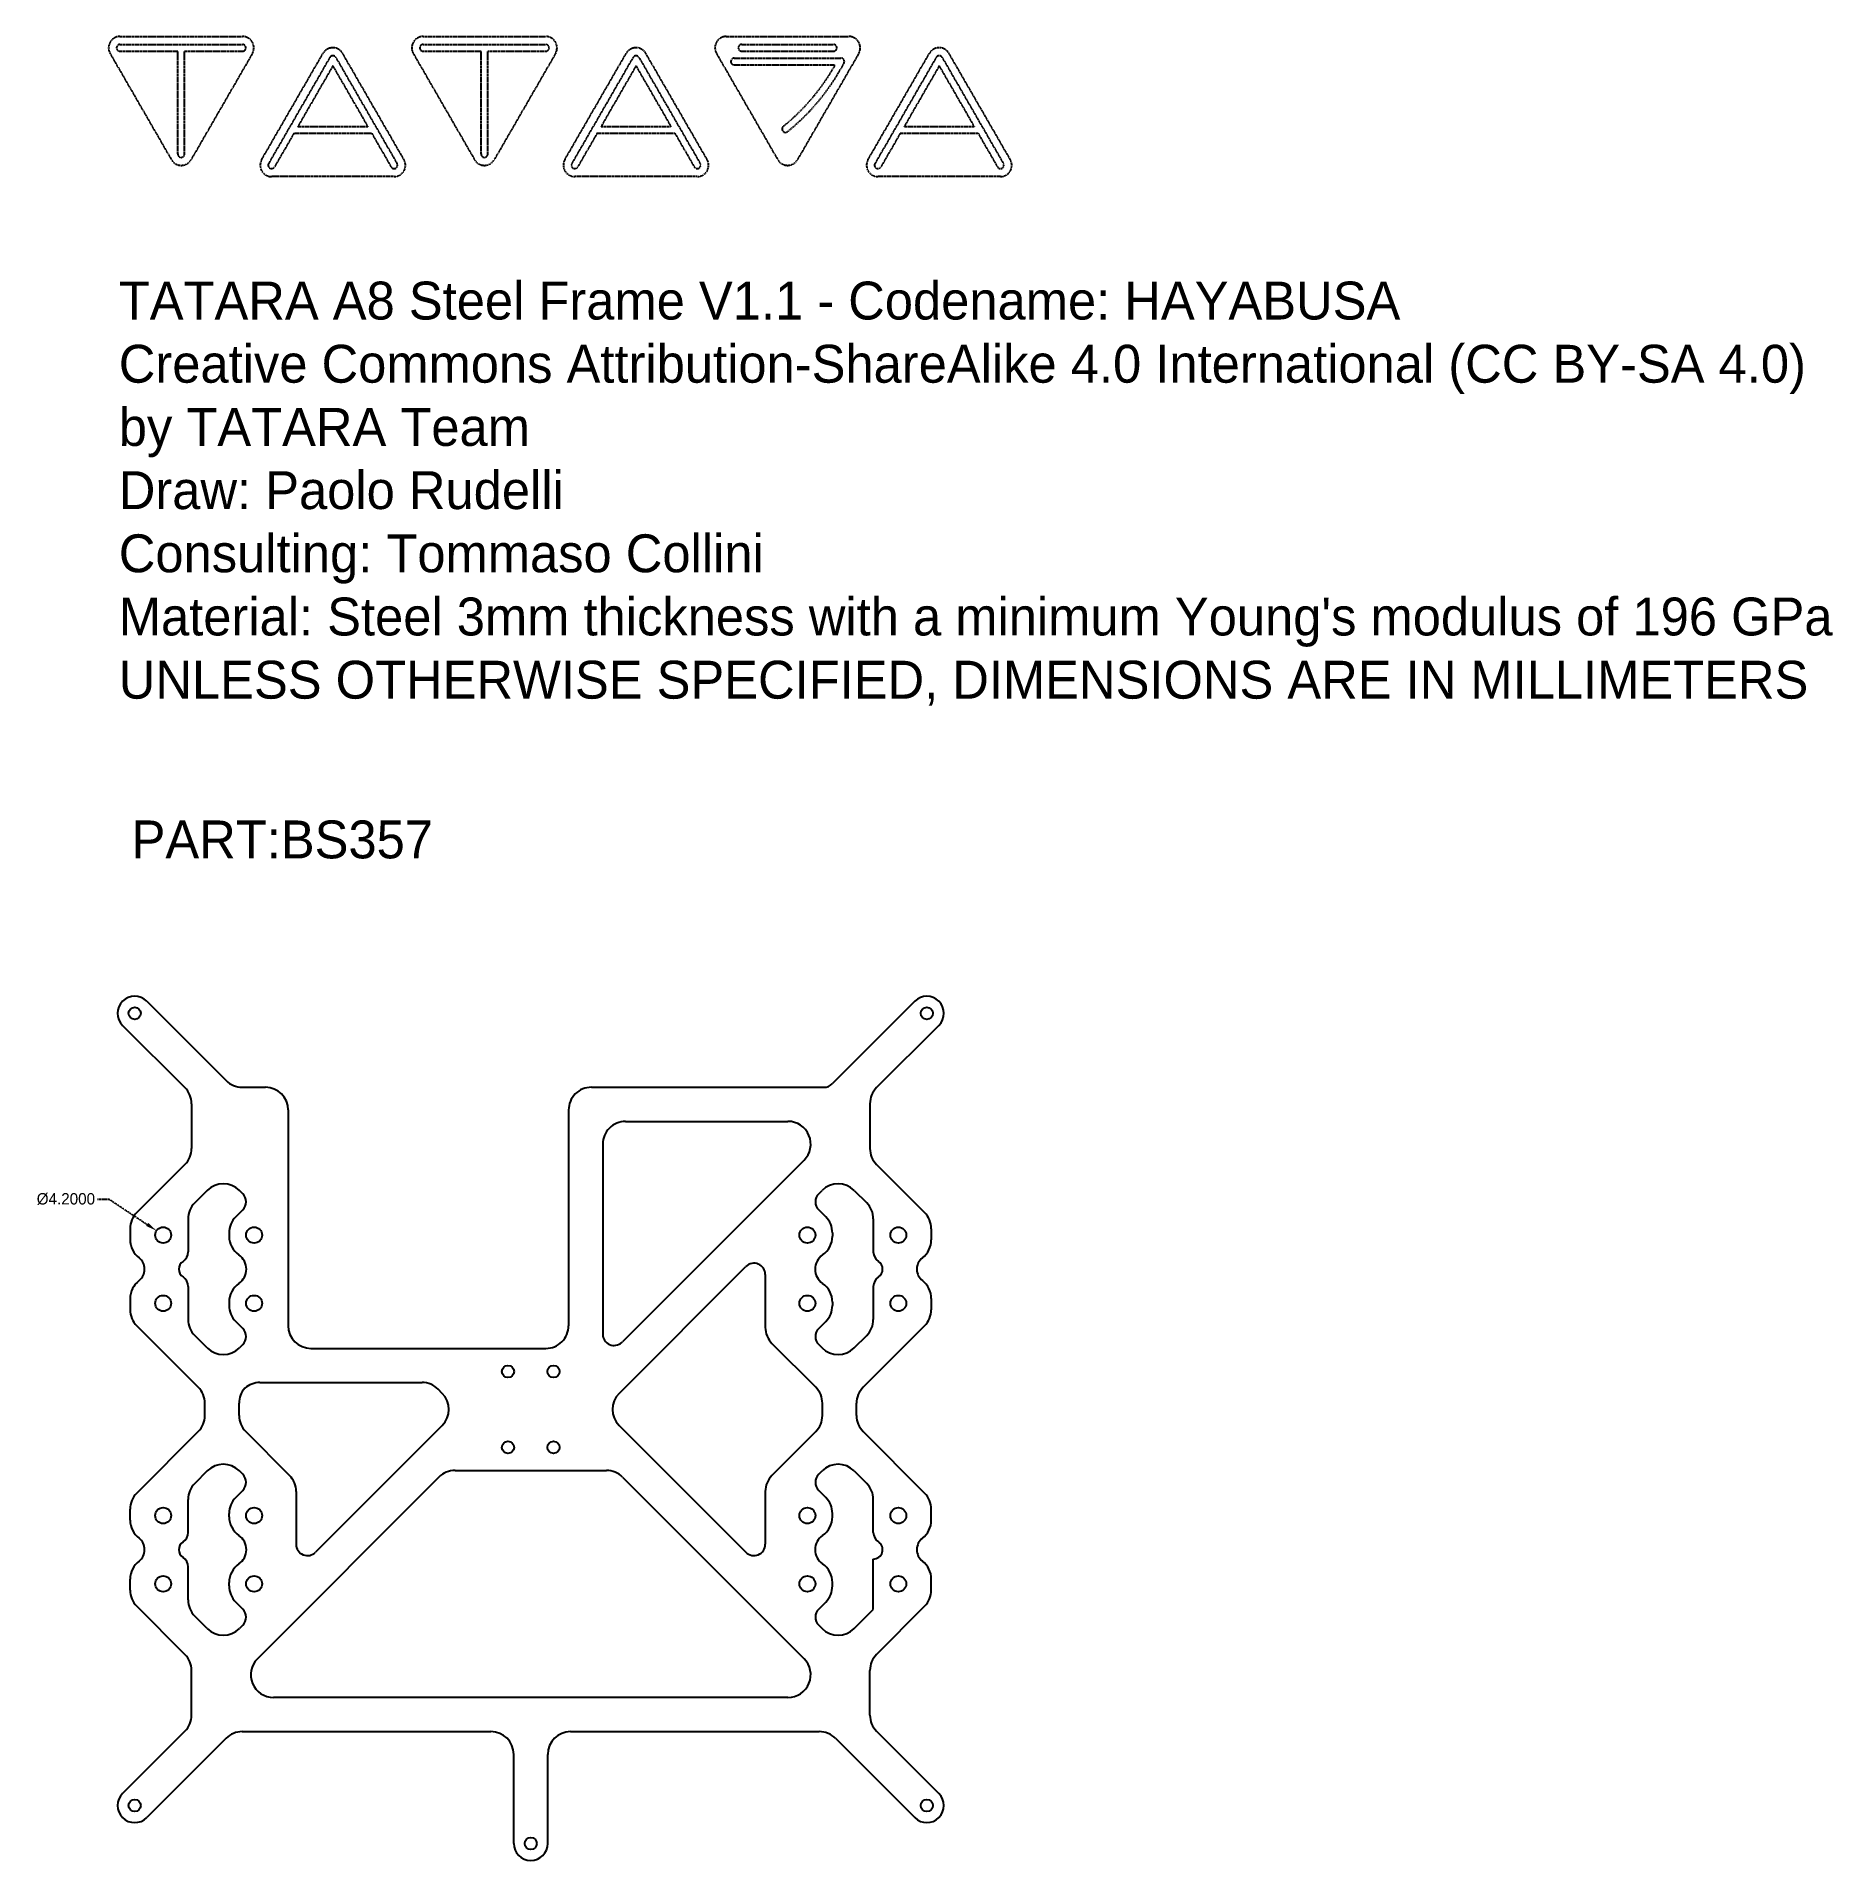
# Model space of a CAD drawing. Header units: inches. Extents: x -130 to 344, y -119 to 362.
import ezdxf

# ---------------------------------------------------------------- set-up
doc = ezdxf.new("R2010")
doc.units = ezdxf.units.IN
doc.header["$MEASUREMENT"] = 0
doc.linetypes.add('HIDDEN', pattern=[0.15, 0.1, -0.05])
doc.layers.get('Defpoints').update_dxf_attribs({"linetype": 'CONTINUOUS'})
for name, color, linetype in [('NOTE', 3, 'CONTINUOUS'), ('QUOTE', 6, 'HIDDEN'), ('TATARA LOGO', 2, 'HIDDEN'), ('VISIBLE', 7, 'CONTINUOUS')]:
    doc.layers.add(name, color=color, linetype=linetype)
doc.dimstyles.get("Standard").update_dxf_attribs({"dimtxt": 0.18, "dimasz": 0.18, "dimexe": 0.18, "dimexo": 0.0625, "dimgap": 0.09, "dimtad": 0, "dimtih": 1, "dimtoh": 1, "dimdec": 4, "dimzin": 0, "dimdsep": 46, "dimtxsty": 'Standard', "dimcen": 0.09, "dimadec": 0, "dimazin": 0, "dimtfac": 1, "dimtdec": 4, "dimtofl": 0, "dimtmove": 0, "dimatfit": 3, "dimfxl": 1, "dimtolj": 1, "dimtzin": 0, "dimarcsym": 0})

# ---------------------------------------------------------------- blocks, each defined once
blk = doc.blocks.new('*D3')
at = {"layer": 'Defpoints', "color": 0}
for p in [(-98.75, 47.16), (-95.25, 44.84)]:
    blk.add_point(p, dxfattribs=at)
at = {"layer": 'QUOTE', "color": 0, "lineweight": -2}
for p, q in [((-114.32, 55.51), (-111.32, 55.51)), ((-111.32, 55.51), (-101.25, 48.82))]:
    blk.add_line(p, q, dxfattribs=at)
at = {"layer": 'QUOTE', "color": 0}
blk.add_solid([(-101.52, 48.41), (-100.97, 49.24), (-98.75, 47.16)], dxfattribs=at)
at = {"layer": 'QUOTE', "color": 0, "insert": (-122.66, 55.51), "char_height": 3, "attachment_point": 5}
blk.add_mtext('\\A1;%%c4.2000', dxfattribs=at)

msp = doc.modelspace()

# ---------------------------------------------------------------- linework, layer by layer
at = {"layer": 'TATARA LOGO'}
for p, q in [((-108.38875, 362.20199), (-76.05713, 362.20199)), ((-28.38875, 362.20199), (3.94287, 362.20199)), ((51.61125, 362.20199), (83.94287, 362.20199)), ((-110.98682, 357.70199), (-94.82102, 329.70199)), ((-108.38875, 360.10199), (-76.05713, 360.10199)), ((-108.38875, 358.30199), (-93.12294, 358.30199)), ((-93.12294, 331.20199), (-93.12294, 358.30199)), ((-91.32294, 358.30199), (-76.05713, 358.30199)), ((-91.32294, 331.20199), (-91.32294, 358.30199)), ((-73.45906, 357.70199), (-89.62486, 329.70199)), ((-70.98682, 329.73532), (-54.82102, 357.73532)), ((-53.00236, 356.68532), (-69.16817, 328.68532)), ((-51.44351, 356.68532), (-35.27771, 328.68532)), ((-33.45905, 329.73532), (-49.62486, 357.73532)), ((-30.98682, 357.70199), (-14.82102, 329.70199)), ((-28.38875, 360.10199), (3.94287, 360.10199)), ((-28.38875, 358.30199), (-13.12294, 358.30199)), ((-13.12294, 331.20199), (-13.12294, 358.30199)), ((-11.32294, 331.20199), (-11.32294, 358.30199)), ((-11.32294, 358.30199), (3.94287, 358.30199)), ((6.54094, 357.70199), (-9.62486, 329.70199)), ((9.01318, 329.73532), (25.17898, 357.73532)), ((26.99764, 356.68532), (10.83183, 328.68532)), ((28.55649, 356.68532), (44.72229, 328.68532)), ((46.54095, 329.73532), (30.37514, 357.73532)), ((49.01318, 357.70199), (65.17898, 329.70199)), ((53.68971, 356.50199), (81.86441, 356.50199)), ((55.66725, 360.10199), (79.88687, 360.10199)), ((55.66725, 358.30199), (79.88687, 358.30199)), ((86.54095, 357.70199), (70.37514, 329.70199)), ((89.01318, 329.73532), (105.17898, 357.73532)), ((106.99764, 356.68532), (90.83183, 328.68532)), ((108.55649, 356.68532), (124.72229, 328.68532)), ((126.54095, 329.73532), (110.37514, 357.73532)), ((-52.22294, 354.43532), (-61.4413, 338.46866)), ((-52.22294, 354.43532), (-43.00458, 338.46866)), ((27.77706, 354.43532), (18.5587, 338.46866)), ((27.77706, 354.43532), (36.99542, 338.46866)), ((53.68971, 354.70199), (80.34867, 354.70199)), ((107.77706, 354.43532), (98.5587, 338.46866)), ((107.77706, 354.43532), (116.99542, 338.46866)), ((-61.4413, 338.46866), (-43.00458, 338.46866)), ((18.5587, 338.46866), (36.99542, 338.46866)), ((98.5587, 338.46866), (116.99542, 338.46866)), ((-62.48053, 336.66866), (-67.60933, 327.78531)), ((-62.48053, 336.66866), (-41.96535, 336.66866)), ((-41.96535, 336.66866), (-36.83655, 327.78532)), ((17.51947, 336.66866), (12.39067, 327.78531)), ((17.51947, 336.66866), (38.03465, 336.66866)), ((38.03465, 336.66866), (43.16345, 327.78532)), ((97.51947, 336.66866), (92.39067, 327.78531)), ((97.51947, 336.66866), (118.03465, 336.66866)), ((118.03465, 336.66866), (123.16345, 327.78532)), ((-36.05713, 325.23532), (-68.38875, 325.23532)), ((43.94287, 325.23532), (11.61125, 325.23532)), ((123.94287, 325.23532), (91.61125, 325.23532))]:
    msp.add_line(p, q, dxfattribs=at)
for centre, radius, start, end in [((-108.38875, 359.20199), 3, 90, 210), ((-76.05713, 359.20199), 3, 330, 90), ((-28.38875, 359.20199), 3, 90, 210), ((3.94287, 359.20199), 3, 330, 90), ((51.61125, 359.20199), 3, 90, 210), ((83.94287, 359.20199), 3, 330, 90), ((-108.38875, 359.20199), 0.9, 90, 270), ((-76.05713, 359.20199), 0.9, 270, 90), ((-52.22294, 356.23532), 3, 30, 150), ((-52.22294, 356.23532), 0.9, 30, 149.9999972), ((-28.38875, 359.20199), 0.9, 90, 270), ((3.94287, 359.20199), 0.9, 270, 90), ((3.94287, 359.20199), 0.9, 270, 90), ((27.77706, 356.23532), 3, 30, 150), ((27.77706, 356.23532), 0.9, 30, 149.9999972), ((53.68971, 355.60199), 0.9, 90, 270), ((55.66725, 359.20199), 0.9, 90, 270), ((79.88687, 359.20199), 0.9, 270, 90), ((81.86441, 355.60199), 0.9, 329.9999988, 90), ((107.77706, 356.23532), 3, 30, 150), ((107.77706, 356.23532), 0.9, 30, 149.9999972), ((31.37286, 382.23552), 56.18474, 308.8897527, 330.6559013), ((31.37286, 382.23552), 57.98474, 308.8897527, 332.1550619), ((67.21202, 337.8033), 0.9, 128.8897527, 308.8897527), ((-92.22294, 331.20199), 3, 210, 330), ((-92.22294, 331.20199), 0.9, 180, 0), ((-68.38875, 328.23532), 3, 150, 270), ((-68.38875, 328.23532), 0.9, 149.9999972, 329.9991008), ((-36.05713, 328.23532), 0.9, 210, 30), ((-36.05713, 328.23532), 3, 270, 30), ((-12.22294, 331.20199), 3, 210, 330), ((-12.22294, 331.20199), 0.9, 180, 0), ((11.61125, 328.23532), 3, 150, 270), ((11.61125, 328.23532), 0.9, 149.9999972, 329.9991008), ((43.94287, 328.23532), 0.9, 210, 30), ((43.94287, 328.23532), 3, 270, 30), ((67.77706, 331.20199), 3, 210, 330), ((91.61125, 328.23532), 3, 150, 270), ((91.61125, 328.23532), 0.9, 149.9999972, 329.9991008), ((123.94287, 328.23532), 0.9, 210, 30), ((123.94287, 328.23532), 3, 270, 30)]:
    msp.add_arc(centre, radius, start, end, dxfattribs=at)
at = {"layer": 'VISIBLE'}
for p, q in [((-101.31802, 107.68198), (-80.3934, 86.75736)), ((101.31802, 107.68198), (79.51472, 85.87868)), ((-107.68198, 101.31802), (-91.25741, 84.89345)), ((107.68198, 101.31802), (91.25741, 84.89345)), ((-76.15076, 85), (-70, 85)), ((16, 85), (77.3934, 85)), ((-89.50005, 80.65081), (-89.50005, 68.85457)), ((-64, 79), (-64, 22.1)), ((10, 79), (10, 22.1)), ((89.50005, 80.65081), (89.50005, 68.85457)), ((25, 76), (67.87868, 76)), ((19, 70), (19, 19.88319)), ((-91.25741, 64.61192), (-103.94264, 51.9267)), ((72.12132, 65.75736), (24.22132, 17.85736)), ((91.25741, 64.61192), (103.94264, 51.9267)), ((-85.35929, 57.78213), (-88.64264, 54.49877)), ((-75.99226, 56.90038), (-76.87401, 57.78213)), ((75.99226, 56.90038), (76.87401, 57.78213)), ((85.35929, 57.78213), (88.64264, 54.49877)), ((-90.4, 50.25613), (-90.4, 41.56274)), ((-75.99226, 52.65774), (-77.84264, 50.80736)), ((75.99226, 52.65774), (77.84264, 50.80736)), ((90.4, 50.25613), (90.4, 41.56274)), ((-105.7, 47.68406), (-105.7, 44.77078)), ((-79.6, 46.56472), (-79.6, 45.69064)), ((79.6, 46.56472), (79.6, 45.69064)), ((105.7, 47.68406), (105.7, 44.77078)), ((23.33452, 4.24264), (56.77868, 37.6868)), ((61.9, 35.56548), (61.9, 21.65634)), ((-105.7, 29.22921), (-105.7, 26.31594)), ((-90.4, 32.43725), (-90.4, 23.74386)), ((90.4, 32.43725), (90.4, 23.74386)), ((105.7, 29.22921), (105.7, 26.31594)), ((-79.6, 28.30935), (-79.6, 27.43527)), ((79.6, 28.30935), (79.6, 27.43527)), ((-87.72757, 5.85822), (-103.94264, 22.0733)), ((-85.35929, 16.21787), (-88.64264, 19.50122)), ((-77.84264, 23.19263), (-75.99227, 21.34225)), ((77.84264, 23.19263), (75.99227, 21.34225)), ((85.35929, 16.21787), (88.64264, 19.50122)), ((87.72757, 5.85822), (103.94264, 22.0733)), ((-75.99227, 17.09961), (-76.87401, 16.21787)), ((-58, 16.1), (4, 16.1)), ((63.65736, 17.4137), (75.21285, 5.85822)), ((75.99227, 17.09961), (76.87401, 16.21787)), ((-71.48579, 7.1), (-28.67716, 7.1)), ((-23.33452, 4.24264), (-24.43452, 5.34264)), ((-85.97021, -1.61558), (-85.97021, 1.61558)), ((-76.97021, -1.61558), (-76.97021, 1.61558)), ((76.97021, -1.61558), (76.97021, 1.61558)), ((85.97021, -1.61558), (85.97021, 1.61558)), ((-23.33452, -4.24264), (-56.77868, -37.6868)), ((23.33452, -4.24264), (56.77868, -37.6868)), ((-87.72757, -5.85822), (-103.94264, -22.0733)), ((-63.65736, -17.4137), (-75.21285, -5.85822)), ((63.65736, -17.4137), (75.21285, -5.85822)), ((87.72757, -5.85822), (103.94264, -22.0733)), ((-85.35929, -16.21787), (-88.64264, -19.50122)), ((-75.99227, -17.09961), (-76.87401, -16.21787)), ((-24.22132, -17.85736), (-72.12132, -65.75736)), ((-19.97868, -16.1), (19.97868, -16.1)), ((24.22132, -17.85736), (72.12132, -65.75736)), ((75.99227, -17.09961), (76.87401, -16.21787)), ((85.35929, -16.21787), (88.64264, -19.50122)), ((-90.4, -32.43725), (-90.4, -23.74386)), ((-77.84264, -23.19263), (-75.99227, -21.34225)), ((-61.9, -21.65634), (-61.9, -35.56548)), ((61.9, -21.65634), (61.9, -35.56548)), ((77.84264, -23.19263), (75.99227, -21.34225)), ((90.4, -32.43725), (90.4, -23.74386)), ((-105.7, -29.22921), (-105.7, -26.31594)), ((-79.6, -28.30935), (-79.6, -27.43527)), ((79.6, -28.30935), (79.6, -27.43527)), ((105.7, -29.22921), (105.7, -26.31594)), ((-90.4, -50.25613), (-90.4, -41.56274)), ((90.4, -52.74142), (90.4, -39.46064)), ((-105.7, -47.68406), (-105.7, -44.77078)), ((-79.6, -46.56472), (-79.6, -45.69064)), ((79.6, -46.56472), (79.6, -45.69064)), ((105.7, -47.68406), (105.7, -44.77078)), ((-91.25741, -64.61192), (-103.94264, -51.9267)), ((-75.99226, -52.65774), (-77.84264, -50.80736)), ((75.99226, -52.65774), (77.84264, -50.80736)), ((85.35929, -57.78213), (90.4, -52.74142)), ((91.25741, -64.61192), (103.94264, -51.9267)), ((-85.35929, -57.78213), (-88.64264, -54.49877)), ((-75.99226, -56.90038), (-76.87401, -57.78213)), ((75.99226, -56.90038), (76.87401, -57.78213)), ((-89.50005, -80.65081), (-89.50005, -68.85457)), ((89.50005, -80.65081), (89.50005, -68.85457)), ((67.87868, -76), (-67.87868, -76)), ((-91.25741, -84.89345), (-107.68198, -101.31802)), ((-76.15076, -85), (-10.5, -85)), ((10.5, -85), (76.15076, -85)), ((91.25741, -84.89345), (107.68198, -101.31802)), ((-80.3934, -86.75736), (-101.31802, -107.68198)), ((-4.5, -114.5), (-4.5, -91)), ((4.5, -114.5), (4.5, -91)), ((80.3934, -86.75736), (101.31802, -107.68198))]:
    msp.add_line(p, q, dxfattribs=at)
for centre, radius in [((-104.5, 104.5), 1.6), ((104.5, 104.5), 1.6), ((-97, 46), 2.1), ((-73, 46), 2.1), ((73, 46), 2.1), ((97, 46), 2.1), ((-97, 28), 2.1), ((-73, 28), 2.1), ((73, 28), 2.1), ((97, 28), 2.1), ((-6, 10), 1.6), ((6, 10), 1.6), ((-6, -10), 1.6), ((6, -10), 1.6), ((-97, -28), 2.1), ((-73, -28), 2.1), ((73, -28), 2.1), ((97, -28), 2.1), ((-97, -46), 2.1), ((-73, -46), 2.1), ((73, -46), 2.1), ((97, -46), 2.1), ((-104.5, -104.5), 1.6), ((104.5, -104.5), 1.6), ((0, -114.5), 1.6)]:
    msp.add_circle(centre, radius, dxfattribs=at)
for centre, radius, start, end in [((-104.5, 104.5), 4.5, 45, 225), ((104.5, 104.5), 4.5, 315, 135), ((-76.15076, 91), 6, 225, 270), ((-95.50005, 80.65081), 6, 0, 45), ((-70, 79), 6, 0.0000007, 90), ((16, 79), 6, 90, 180.0000007), ((77.3934, 88), 3, 270, 315), ((95.50005, 80.65081), 6, 135, 180), ((25, 70), 6, 90, 180.0000007), ((67.87868, 70), 6, 315, 90), ((-95.50005, 68.85457), 6, 314.9999916, 0), ((95.50005, 68.85457), 6, 180, 225.0000084), ((-81.11665, 53.53949), 6, 45, 134.9999916), ((81.11665, 53.53949), 6, 45.0000084, 135), ((-84.4, 50.25613), 6, 134.9999916, 180), ((-78.11358, 54.77906), 3, 314.9999916, 45), ((78.11358, 54.77906), 3, 135, 225.0000084), ((84.4, 50.25613), 6, 0, 45.0000084), ((-99.7, 47.68406), 6, 134.9999916, 180), ((-73.6, 46.56472), 6, 134.9999916, 180), ((73.6, 46.56472), 6, 0, 45.0000084), ((99.7, 47.68406), 6, 0, 45.0000084), ((-99.7, 44.77078), 6, 180, 232.3274671), ((-73.6, 45.69064), 6, 180, 235.3789003), ((73.6, 45.69064), 6, 304.6210997, 0), ((99.7, 44.77078), 6, 307.6725329, 0), ((-105.7, 36.99999), 3.81759, 307.6725329, 52.3274671), ((-90.4, 37), 2.46064, 123.3248781, 236.6751219), ((-93.4, 41.56274), 3, 303.3248781, 0), ((-79.6, 36.99999), 4.56065, 304.6210997, 55.3789003), ((58.9, 35.56548), 3, 0, 135), ((79.6, 36.99999), 4.56065, 124.6210997, 235.3789003), ((93.4, 41.56274), 3, 180, 236.6751219), ((90.4, 37), 2.46064, 303.3248781, 56.6751219), ((105.7, 36.99999), 3.81759, 127.6725329, 232.3274671), ((-99.7, 29.22921), 6, 127.6725329, 180), ((-93.4, 32.43725), 3, 0, 56.6751219), ((93.4, 32.43725), 3, 123.3248781, 180), ((99.7, 29.22921), 6, 0, 52.3274671), ((-73.6, 28.30935), 6, 124.6210997, 180), ((73.6, 28.30935), 6, 0, 55.3789003), ((-99.7, 26.31594), 6, 180, 225), ((-73.6, 27.43527), 6, 180, 224.9999916), ((73.6, 27.43527), 6, 315.0000084, 0), ((99.7, 26.31594), 6, 315, 0), ((-84.4, 23.74386), 6, 180, 225), ((-78.11359, 19.22093), 3, 314.9999916, 44.9999916), ((-58, 22.1), 6, 180.0000007, 270), ((4, 22.1), 6, 270, 0.0000007), ((22, 19.88319), 3, 180.0000007, 312.3589586), ((67.9, 21.65634), 6, 180, 225.0000084), ((78.11359, 19.22093), 3, 135.0000084, 225.0000084), ((84.4, 23.74386), 6, 315, 0), ((-81.11665, 20.46051), 6, 225, 314.9999916), ((19.97868, 22.1), 6, 312.3589586, 315), ((81.11665, 20.46051), 6, 225.0000084, 315), ((-91.97021, 1.61558), 6, 0, 45), ((-70.97021, 1.61558), 6, 138.4835209, 180), ((-71.48579, 1.1), 6, 90, 131.5164624), ((-28.67716, 1.1), 6, 45, 90), ((70.97021, 1.61558), 6, 0, 45.0000084), ((91.97021, 1.61558), 6, 135, 180), ((-27.57716, 0), 6, 315, 45), ((27.57716, 0), 6, 135, 225), ((-91.97021, -1.61558), 6, 315, 0), ((-70.97021, -1.61558), 6, 180, 225.0000084), ((70.97021, -1.61558), 6, 314.9999916, 0), ((91.97021, -1.61558), 6, 180, 225), ((-81.11665, -20.46051), 6, 45.0000084, 135), ((-78.11359, -19.22093), 3, 315.0000084, 45.0000084), ((-67.9, -21.65634), 6, 0, 45.0000084), ((-19.97868, -22.1), 6, 90, 135), ((19.97868, -22.1), 6, 45, 90), ((67.9, -21.65634), 6, 134.9999916, 180), ((78.11359, -19.22093), 3, 134.9999916, 224.9999916), ((81.11665, -20.46051), 6, 45, 134.9999916), ((-99.7, -26.31594), 6, 135, 180), ((-84.4, -23.74386), 6, 135, 180), ((-73.6, -27.43527), 6, 135.0000084, 180), ((73.6, -27.43527), 6, 0, 44.9999916), ((84.4, -23.74386), 6, 0, 45), ((99.7, -26.31594), 6, 0, 45), ((-73.6, -28.30935), 6, 180, 235.3789003), ((73.6, -28.30935), 6, 304.6210997, 0), ((-99.7, -29.22921), 6, 180, 232.3274671), ((-93.4, -32.43725), 3, 303.3248781, 0), ((-79.6, -36.99999), 4.56065, 304.6210997, 55.3789003), ((79.6, -36.99999), 4.56065, 124.6210997, 235.3789003), ((93.4, -32.43725), 3, 180, 236.6751219), ((99.7, -29.22921), 6, 307.6725329, 0), ((-105.7, -37), 3.81759, 307.6725329, 52.3274671), ((-90.4, -37), 2.46064, 123.3248781, 236.6751219), ((-58.9, -35.56548), 3, 180, 315), ((58.9, -35.56548), 3, 225, 0), ((90.4, -37), 2.46064, 270, 56.6751219), ((105.7, -37), 3.81759, 127.6725329, 232.3274671), ((-99.7, -44.77078), 6, 127.6725329, 180), ((-93.4, -41.56274), 3, 0, 56.6751219), ((-73.6, -45.69064), 6, 124.6210997, 180), ((73.6, -45.69064), 6, 0, 55.3789003), ((99.7, -44.77078), 6, 0, 52.3274671), ((-99.7, -47.68406), 6, 180, 225.0000084), ((-73.6, -46.56472), 6, 180, 225.0000084), ((73.6, -46.56472), 6, 314.9999916, 0), ((99.7, -47.68406), 6, 314.9999916, 0), ((-84.4, -50.25613), 6, 180, 225.0000084), ((-78.11358, -54.77906), 3, 315, 45.0000084), ((78.11358, -54.77906), 3, 134.9999916, 225), ((-81.11665, -53.53949), 6, 225.0000084, 315), ((81.11665, -53.53949), 6, 225, 314.9999916), ((-95.50005, -68.85457), 6, 0, 45.0000084), ((-67.87868, -70), 6, 135, 270), ((67.87868, -70), 6, 270, 45), ((95.50005, -68.85457), 6, 134.9999916, 180), ((-95.50005, -80.65081), 6, 315, 0), ((95.50005, -80.65081), 6, 180, 225), ((-76.15076, -91), 6, 90, 135), ((-10.5, -91), 6, 0, 90), ((10.5, -91), 6, 90, 180), ((76.15076, -91), 6, 45, 90), ((-104.5, -104.5), 4.5, 135, 315), ((104.5, -104.5), 4.5, 225, 45), ((0, -114.5), 4.5, 180, 0)]:
    msp.add_arc(centre, radius, start, end, dxfattribs=at)

# ---------------------------------------------------------------- texts
at = {"layer": 'NOTE', "char_height": 10, "width": 1231.3748319, "attachment_point": 1}
for s, insert in [("{\\pxsm1;TATARA A8 Steel Frame V1.1 - Codename: HAYABUSA\\PCreative Commons Attribution-ShareAlike 4.0 International (CC BY-SA 4.0)\\Pby TATARA Team\\PDraw: Paolo Rudelli\\PConsulting: Tommaso Collini\\P\\pql;Material: Steel 3mm thickness with a minimum Young's modulus of 196 GPa\\P\\pq*;UNLESS OTHERWISE SPECIFIED, DIMENSIONS ARE IN MILLIMETERS}", (-108.7011, 297.53344)), ('{\\pxsm1;PART:BS357}', (-105.3228, 155.37487))]:
    msp.add_mtext(s, dxfattribs=dict(at, insert=insert))

# ---------------------------------------------------------------- dimensions: what is measured, and where the dimension line sits
at = {"layer": 'QUOTE'}
dim = msp.add_diameter_dim_2p(p1=(-95.251, 44.83767), p2=(-98.749, 47.16232), dimstyle='Standard', override={"dimtxt": 3, "dimasz": 3, "dimtmove": 0}, dxfattribs=at)
dim.commit()
dim.dimension.update_dxf_attribs({"geometry": '*D3', "text_midpoint": (-122.65549, 55.51357), "dimtype": 163})

doc.saveas('drawing.dxf')
